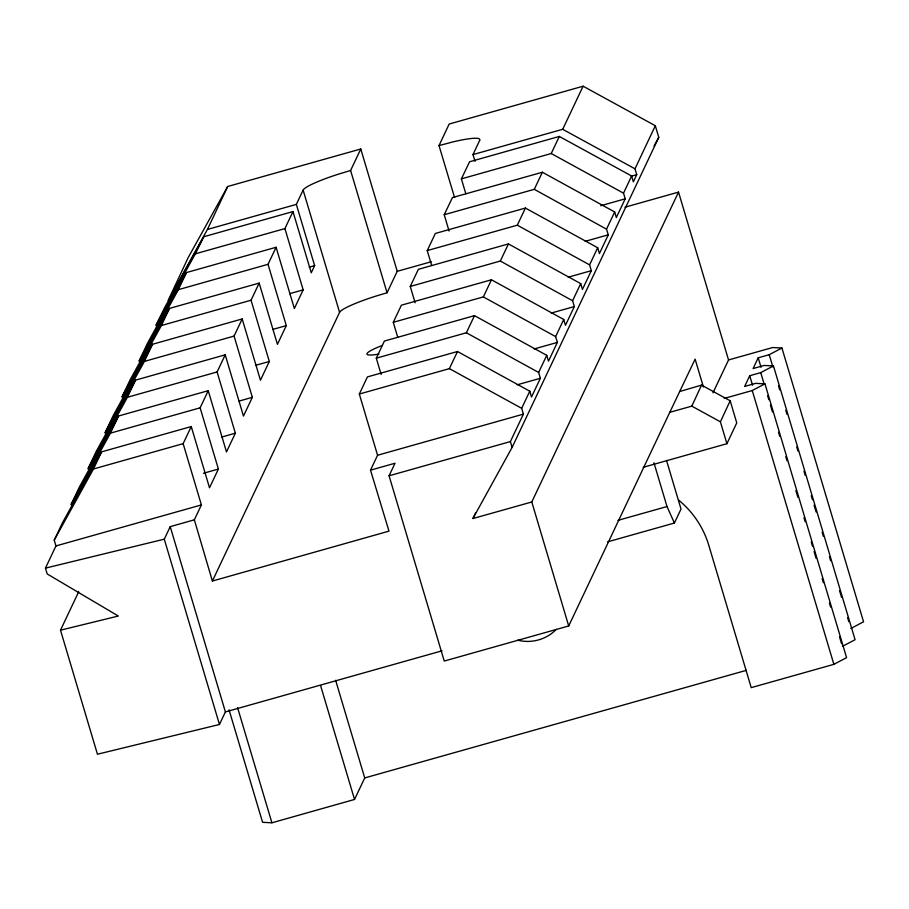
<?xml version="1.0" encoding="UTF-8"?>
<svg xmlns="http://www.w3.org/2000/svg" width="909" height="909" viewBox="0 0 909 909"><rect width="100%" height="100%" fill="white"/><g stroke="black" fill="none" stroke-linecap="round" stroke-linejoin="round"><path stroke-width="1.36" d="M194.344 519.823L170.222 526.629L225.398 711.929L219.467 724.473L97.445 754.231L60.505 630.176L118.318 616.041L47.188 573.931L45.45 568.136L55.96 545.934L54.233 540.128L62.346 523.005L101.581 451.864L191.254 426.56L183.141 443.66L201.4 504.927L194.344 519.823L212.388 581.033L388.995 531.129L370.508 470.158L395.006 463.249L389.075 475.782L444.251 661.059L568.704 625.96L669.785 412.322L691.806 406.13L701.566 385.109L730.177 400.789L736.756 422.924L726.916 443.706L643.265 467.294M726.916 443.706L720.405 421.81L730.177 400.789M227.682 186.504L207.445 229.432L168.154 300.459L188.174 257.611L227.682 186.504L360.771 148.985L397.233 271.314L387.052 292.766L375.508 296.232A46.075 5.931 -16.6 0 0 339.58 312.355L212.388 581.033M139.872 363.146L139.213 360.828L147.235 343.704L186.481 272.564L276.097 247.271L294.346 308.526L303.163 289.857L284.915 228.602L292.971 211.57L203.752 236.76L164.506 307.901L156.143 324.979L156.814 327.308M360.771 148.985L350.601 170.494L387.052 292.766M475.009 161.37L472.987 154.575L479.702 140.327M465.828 193.787L461.386 178.868L469.578 161.768L559.319 136.441L631.619 175.994L633.346 181.823L636.743 174.664L634.993 168.824L655.309 125.737L583.112 86.207L449.16 124.044L439.013 145.588L454.58 197.571M449.08 231.045L444.217 214.729L452.409 197.605L542.378 172.233L614.677 211.967L616.336 217.535L625.21 198.821L623.529 193.174L631.619 175.994M71.902 506.586L71.209 504.256L79.322 487.133L118.556 416.004L208.229 390.688L226.489 451.932L235.363 433.195L217.103 371.951L225.216 354.828L135.532 380.132L96.297 451.273L88.196 468.396L88.889 470.726M105.864 434.854L105.171 432.536L113.284 415.413L152.519 344.272L242.192 318.957L260.451 380.212L269.314 361.475L251.054 300.22L259.167 283.097L169.494 308.412L130.26 379.553L122.147 396.676L122.84 398.994M54.233 540.128L93.468 468.987L101.581 451.864M71.209 504.256L110.455 433.127L118.556 416.004M88.196 468.396L127.43 397.267L135.532 380.132M105.171 432.536L144.406 361.396L152.519 344.272M122.147 396.676L161.382 325.536L169.494 308.412M139.213 360.828L178.369 289.676L186.481 272.564M60.505 630.176L78.685 591.793M259.167 283.097L277.427 344.341L286.301 325.604L268.03 264.314L276.097 247.271M292.971 211.57L311.264 272.802L314.628 265.633L296.345 204.4L303.129 190.083A46.075 5.943 -16.6 0 1 339.057 173.96L350.601 170.494M191.254 426.56L209.513 487.792L218.387 469.055L200.128 407.823L208.229 390.688M225.216 354.828L243.464 416.072L252.338 397.335L234.079 336.08L242.192 318.957M219.467 724.473L164.279 539.173L170.222 526.629M370.508 470.158L377.565 455.25L359.316 394.04L367.429 376.905L457.5 351.51L529.777 391.2L531.504 397.006L540.378 378.269L538.651 372.463L546.752 355.339L474.475 315.65L384.405 341.045L376.303 358.169L381.166 374.497M397.744 337.273L393.279 322.309L401.392 305.185L491.451 279.779L563.739 319.479L565.466 325.286L574.34 306.549L572.602 300.743L580.715 283.619L508.438 243.919L418.367 269.325L410.254 286.449L415.129 302.765M431.695 265.542L427.241 250.589L435.343 233.454L525.413 208.059L597.69 247.748L599.417 253.554L608.291 234.817L606.519 229.159L614.677 211.967M359.316 394.04L449.387 368.634L457.5 351.51M376.303 358.169L466.374 332.774L474.475 315.65M393.279 322.309L483.349 296.913L491.451 279.779M410.254 286.449L500.325 261.042L508.438 243.919M427.241 250.589L517.312 225.182L525.413 208.059M444.217 214.729L534.287 189.322L542.378 172.233M461.386 178.868L551.229 153.53L559.319 136.441M472.987 154.575L562.705 129.294L583.112 86.207M625.006 207.207L678.534 192.117L531.788 501.984L472.907 518.539L512.131 447.376L510.403 441.581L523.402 414.129L521.664 408.323L529.777 391.2M546.752 355.339L548.479 361.146L557.353 342.409L555.626 336.603L563.739 319.479M580.715 283.619L582.442 289.414L591.316 270.677L589.589 264.871L597.69 247.748M473.112 518.141L475.532 513.028M512.131 447.376L658.775 137.339L655.309 125.737M229.045 709.827L262.587 822.315L271.916 822.793L354.533 799.466L364.725 777.934L335.626 680.307M669.785 412.322L695.124 359.146L703.43 387.029M712.974 392.847L728.541 359.964L678.534 192.117M607.632 541.855L674.398 523.027L681.011 509.051L666.513 460.397M842.359 646.413L855.074 639.72L773.457 365.929L760.742 372.61L749.72 375.724L744.63 386.473L755.652 383.359L764.958 383.848L846.586 657.65L833.871 664.343L751.22 687.636L708.781 545.264A92.195 90.843 25.6 0 0 678.614 500.098M850.835 628.483L863.55 621.801L781.933 348.011L769.219 354.703L758.197 357.805L753.118 368.554L764.128 365.452L773.457 365.929M156.143 324.979L195.344 253.816L203.752 236.76M654.048 145.951L658.775 137.339M724.212 398.437L752.254 390.529L764.958 383.848M679.602 391.54L701.566 385.109M207.445 229.432L296.345 204.4M178.369 289.676L268.03 264.314M631.301 176.198L636.743 174.664M309.265 267.132L314.628 265.633M161.382 325.536L251.054 300.22M600.713 205.729L625.21 198.821M289.573 293.687L303.163 289.857M144.406 361.396L234.079 336.08M272.711 329.444L286.301 325.604M585.123 241.351L608.291 234.817M127.43 397.267L217.103 371.951M255.724 365.304L269.314 361.475M568.148 277.211L591.316 270.677M110.455 433.127L200.128 407.823M238.749 401.164L252.338 397.335M551.172 313.071L574.34 306.549M93.468 468.987L183.141 443.66M221.773 437.024L235.363 433.195M534.185 348.942L557.353 342.409M203.434 473.271L218.387 469.055M517.21 384.802L540.378 378.269M55.96 545.934L201.4 504.927M377.565 455.25L523.402 414.129M728.541 359.964L772.616 347.533L781.933 348.011M389.075 475.782L510.403 441.581M617.95 520.368L667.001 506.54L674.398 523.027M225.398 711.929L442.013 650.821M364.725 777.934L746.414 670.331M195.344 253.816L284.915 228.602M397.233 271.314L431.264 261.735M439.013 145.588L450.341 142.611M45.45 568.136L164.279 539.173M562.705 129.294L634.993 168.824M551.229 153.53L623.529 193.174M517.312 225.182L589.589 264.871M500.325 261.042L572.602 300.743M691.806 406.13L720.405 421.81M483.349 296.913L555.626 336.603M466.374 332.774L538.651 372.463M449.387 368.634L521.664 408.323M534.287 189.322L606.519 229.159M769.219 354.703L772.855 366.895M778.513 385.87L779.729 389.938M785.785 410.277L787.001 414.334M796.693 446.864L797.909 450.932M803.965 471.26L805.181 475.327M811.237 495.655L812.453 499.723M814.066 505.143L816.089 511.926M822.145 532.254L823.361 536.321M829.428 556.649L830.633 560.717M839.518 590.532L841.541 597.315M847.608 617.643L848.813 621.711M758.197 357.805L761.026 367.293M760.742 372.61L763.969 383.462M767.605 395.654L768.821 399.721M770.434 405.141L772.457 411.925M778.513 432.252L779.729 436.32M785.785 456.648L787.001 460.715M795.886 490.542L797.909 497.314M803.976 517.641L805.181 521.709M811.248 542.048L812.453 546.116M814.078 551.536L816.089 558.308M822.156 578.635L823.372 582.703M829.428 603.042L830.644 607.11M839.53 636.925L841.552 643.697M749.72 375.724L752.55 385.211M752.254 390.529L833.871 664.343M653.935 462.726L667.001 506.54M531.788 501.984L568.704 625.96M303.129 190.083L339.58 312.355M320.582 685.568L354.533 799.466M237.556 707.577L271.916 822.793M556.319 629.335A40.337 39.735 25.3 0 1 517.755 640.209M378.973 354.067A35.724 4.602 -16.6 0 1 382.462 345.375M450.5 142.497A46.029 5.988 -16.9 0 1 479.566 140.361"/></g></svg>
